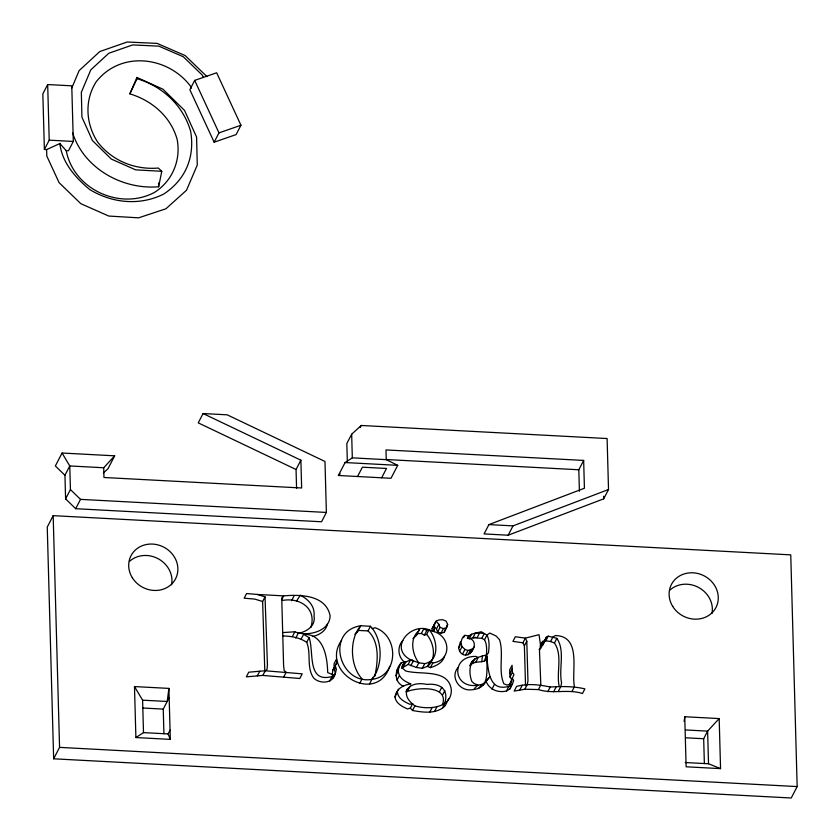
<?xml version="1.0" encoding="UTF-8"?>
<svg xmlns="http://www.w3.org/2000/svg" width="840" height="840" viewBox="0 0 840 840"><rect width="100%" height="100%" fill="white"/><g stroke="black" fill="none" stroke-linecap="round" stroke-linejoin="round"><path stroke-width="1.26" d="M431.928 630.913L432.138 628.53L436.096 621.159L438.795 619.962L442.669 619.71L446.114 621.138L447.647 624.446L446.659 627.659L444.245 632.31L441.021 633.224L437.64 632.048L436.443 629.002L433.681 625.811L436.096 621.159L438.858 624.351L440.055 627.396L437.64 632.048M401.562 668.199L408.177 664.44L416.43 667.475L422.32 668.283L427.434 666.372L430.416 667.632L432.82 662.981C451.7 660.587 450.881 636.92 434.217 631.638L434.543 623.879M264.821 671.843L262.626 601.514L265.031 596.862L257.187 594.437L246.561 593.534L244.157 598.185L254.772 599.088L262.626 601.514M482.423 655.966C477.046 657.521 471.419 659.778 469.896 665.837L472.447 663.432L475.829 662.193L481.782 661.7L482.423 655.966L486.423 655L488.439 652.911C489.174 647.073 489.815 640.426 486.938 635.093L481.247 631.732C476.459 633.266 469.76 633.024 467.281 638.295L470.873 638.82C480.795 644.752 466.746 662.875 459.617 651.273L458.577 647.934L460.457 641.823M168.903 688.401L167.191 701.474L142.601 700.172L134.484 686.574L168.903 688.401L170.31 739.379L135.891 737.552L134.484 686.574M684.127 721.497L684.747 716.74L719.177 718.578L720.552 768.621L686.133 766.794L684.747 716.74M332.178 675.045L332.829 670.152L336.588 663.149L336.473 659.064L334.068 663.705L334.173 667.79L332.829 670.152M336.588 663.149L335.233 665.5L334.582 670.394L335.423 673.207C333.459 683.592 319.998 684.485 313.593 677.912C306.243 667.475 311.377 653.53 306.716 642.337C299.681 637.529 291.07 636.163 282.681 635.922M403.494 686.28C393.445 682.07 394.916 669.417 401.363 662.645L405.825 662.014L410.582 659.788L418.834 662.823L424.736 663.631C440.16 660.891 437.451 638.663 429.051 629.759C410.519 622.303 388.353 648.154 410.582 659.788L408.177 664.44M395.903 675.665L398.318 671.013L399 666.32M458.577 647.934C461.864 644.196 460.373 638.253 464.762 635.345L468.856 635.922L467.649 638.243M471.576 651.725L472.007 649.268M398.318 671.013C398.612 677.964 405.153 681.797 410.981 683.939C403.358 684.81 396.155 688.874 395.02 697.011C395.745 703.374 402.286 706.619 407.505 708.95L410.361 708.11L412.493 710.504C422.31 712.215 433.503 713.99 442.386 708.183C450.03 694.491 445.022 682.647 426.983 684.4C407.894 680.379 398.37 694.04 414.897 705.852C427.969 710.01 451.952 708.299 451.311 689.787C448.655 668.304 420.567 675.276 405.562 670.919L402.203 667.895L403.053 664.314L405.825 662.014L403.421 666.666M509.471 684.569L513.944 674.657L512.41 672.347L512.085 665.28L509.67 669.932L509.995 676.988L511.539 679.308M72.639 132.951C83.989 168.441 122.346 189.851 158.624 186.764L161.794 171.297L158.309 168.042C134.894 170.037 111.836 160.724 97.503 141.866C85.796 123.732 84.326 100.443 96.086 81.942C120.561 50.463 167.822 56.018 190.68 86.373L191.489 88.137M333.007 677.859L333.501 675.906M310.821 627.512C317.016 608.234 299.681 597.156 282.24 600.485M374.829 676.221C377.927 661.542 379.88 642.212 368.056 630.913L358.27 630.409L354.889 634.357M389.697 666.32C377.129 705.464 319.137 672.494 341.565 640.29M327.443 623.763C326.235 630.934 319.179 635.176 312.532 636.447M444.245 632.31L445.242 629.097M487.41 656.219C485.636 671.034 491.495 688.916 470.6 689.871C459.186 690.7 450.082 677.019 457.863 667.737M543.553 642.957L540.939 648.071L539.101 649.593M558.485 691.005L560.889 686.353L561.582 682.804C558.558 668.65 565.404 651.032 556.889 638.348L548.226 636.143L546.294 637.245L542.892 645.089L540.236 646.075L542.64 641.424L545.297 640.437L543.344 643.419L540.593 645.708L539.49 650.654L540.824 684.915L538.419 689.567L524.864 689.22L514.164 691.1L516.579 686.448C527.688 683.267 539.217 684.663 550.231 687.025C561.897 686.301 573.489 686.175 584.881 688.874L582.466 693.514C568.082 688.779 552.688 694.302 538.419 689.567M395.02 697.011L398.433 689.231M448.592 698.733L445.337 705.611L442.386 708.183M484.47 661.028L486.423 655C488.513 668.482 488.03 692.171 508.851 686.353L512.369 684.222L513.649 680.642L512.264 677.901L511.487 681.933L509.817 684.348L506.982 685.03L503.864 683.812C497.91 670.173 504.126 653.772 499.495 639.66L496.052 635.975L489.804 633.045L486.938 635.093L484.523 639.744C487.788 645.708 486.255 652.995 486.381 659.537L484.47 661.028L481.782 661.7M483.094 685.303L489.846 676.736L485.982 681.135C489.195 689.504 498.005 693.115 506.447 691.005L509.964 688.874L511.245 685.283M442.512 704.739C449.316 684.821 416.084 687.32 406.046 691.992M444.486 656.376C442.764 662.812 436.233 665.816 430.416 667.632M71.736 88.158L79.107 70.633L99.782 51.555L127.186 42L157.164 43.407L185.167 55.566L206.976 76.629M472.3 661.185C469.067 667.317 469.445 674.898 471.744 681.282L473.75 683.298L477.971 685.178L481.782 684.453L486.528 681.618M129.843 93.849L136.93 77.448L162.96 89.208L184.527 110.418L196.581 137.046L197.274 165.081L186.512 190.26L165.921 208.782L138.621 217.833L108.748 216.048L80.829 203.69L59.084 182.637L46.82 156.072L46.599 149.604L59.85 143.546L66.234 150.665C73.437 189.137 119.879 210.777 154.434 192.434C172.389 181.136 181.146 160.094 177.125 139.367C170.762 116.623 152.009 100.538 129.843 93.849L137.067 78.677L136.93 77.448M412.944 638.6L416.336 635.534L417.26 633.601L421.365 633.507L424.379 635.155L426.636 634.4L429.051 629.759L434.217 631.638M542.64 641.424L540.593 645.708L539.049 634.683L525.336 638.138L515.33 636.741L512.925 641.393L522.921 642.789L524.381 645.845L525.546 685.661M66.234 150.665L68.471 150.77L73.311 141.446L71.767 85.827L47.68 84.546L42.84 93.87L44.384 149.489L46.599 149.604M44.384 149.489L49.213 140.165L47.68 84.546M194.691 80.388L189.861 89.723L214.148 142.202L236.114 134.578L240.944 125.255L216.667 72.776L194.691 80.388L218.978 132.877L214.148 142.202M103.425 472.92L107.972 468.772L114.681 455.826L62.066 453.033L55.356 465.969L64.943 475.272L65.594 498.907L75.684 508.704L321.552 521.766L326.382 512.442L324.975 461.465L227.178 414.824L203.081 413.543L198.24 422.867L296.048 469.507L296.572 488.471M64.943 475.272L69.773 465.948L62.066 453.033M53.172 515.655L47.25 527.079L53.645 758.803L791.238 798L797.16 786.576L790.755 554.862L53.172 515.655L59.566 747.38L53.645 758.803M65.594 498.907L70.434 489.584L69.773 465.948L103.709 467.754L114.681 455.826M75.684 508.704L80.525 499.37L326.382 512.442M163.926 733.75L163.244 709.097L169.166 697.673M296.048 469.507L300.877 460.183L203.081 413.543M170.31 739.379L168.084 733.919L170.058 730.107M386.243 459.659L352.317 457.853L345.093 462.546L338.383 475.493L390.999 478.286L397.709 465.339L386.243 459.659L385.98 449.925L583.653 460.425L584.42 488.24L488.911 524.601L484.071 533.925L508.169 535.206L603.676 498.844L608.517 489.521L607.11 438.543L361.242 425.471L351.666 434.217L346.826 443.541L347.351 462.2M360.171 427.539L361.242 425.471M281.831 599.361L283.637 595.875C300.394 594.395 325.899 594.899 330.089 615.699C329.983 631.869 306.789 636.92 294.851 631.785L282.692 632.594M291.585 600.705L294 596.053M357.556 476.511L362.397 467.177L386.495 468.457L381.654 477.792M257.324 675.875L259.738 671.223L265.23 670.772L302.221 673.848L299.806 678.5L262.826 675.423L246.32 676.861L248.734 672.21L259.738 671.223M262.826 675.423L265.23 670.772L267.036 669.438L267.435 664.944L265.031 596.862M292.446 636.437L294.851 631.785M295.743 638.064L298.147 633.413C306.684 631.68 315.693 626.21 314.076 616.077C315.105 606.165 308.248 599.256 300.269 595.182L296.468 601.23M301.193 638.925L303.608 634.274C323.788 633.801 327.358 657.101 327.684 672.567L334.005 675.192L335.423 673.207L336.399 669.312L335.233 665.5M283.805 676.841L286.209 672.189L284.193 670.541L283.605 665.805L281.852 602.101L282.041 597.335L283.637 595.875L257.187 594.437M306.716 642.337L309.12 637.686L303.608 634.274M329.595 681.198L332.01 676.547L334.005 675.192M357.116 632.541L360.675 625.758L370.461 626.262C382.841 639.208 383.313 665.91 371.889 679.392C339.171 684.978 325.122 631.281 360.675 625.758C349.072 639.167 349.976 665.868 362.05 678.909L359.646 683.55M368.056 630.913L370.461 626.262M369.474 684.044L373.034 677.24M398.947 667.286L401.363 662.645M416.336 635.534L419.664 628.95L418.751 630.882C409.469 638.295 412.083 654.297 418.834 662.823L416.43 667.475M401.846 666.635L403.053 664.314M396.984 680.211L399.389 675.56M421.365 633.507L423.769 628.856L426.783 630.514L429.051 629.759M424.379 635.155L426.783 630.514M410.834 665.69L413.249 661.038M432.936 630.987L434.144 628.667M436.443 629.002L438.858 624.351M406.077 691.32L407.284 689M407.715 690.764L410.12 686.123M422.32 668.283L424.736 663.631M441.021 633.224L443.436 628.572L446.659 627.659M446.439 626.776L447.647 624.446M410.361 708.11L412.766 703.458L409.909 704.298C404.702 701.967 398.16 698.723 397.435 692.37M412.493 710.504L414.897 705.852M508.169 535.206L513.009 525.882L608.517 489.521M463.554 637.665L464.762 635.345M459.617 651.273L462.031 646.622L460.981 643.283M439.394 691.95L441.798 687.299M429.765 712.152L432.169 707.5M471.629 634.169L469.214 638.82L475.272 637.235M462.546 654.087L464.961 649.446L462.031 646.622M442.481 695.174L444.885 690.522M434.522 711.47L436.937 706.828M465.602 655.116L468.006 650.475L472.563 648.984L473.991 647.073M468.048 654.822L470.463 650.171M477.162 637.623L479.567 632.972L484.218 633.654L481.814 638.295L472.889 637.791L475.293 633.15L479.567 632.972M470.148 653.625L472.563 648.984M472.447 663.432L474.863 658.791M475.829 662.193L478.233 657.542L475.86 656.418C450.072 655.914 452.792 689.504 477.971 685.178L474.201 688.726M579.411 491.243L578.812 469.76L583.653 460.425M491.978 689.157L494.393 684.505M522.921 642.789L525.336 638.138L526.795 641.193L527.961 681.009L527.268 684.569L524.864 689.22M509.838 673.523L512.243 668.871M524.381 645.845L526.795 641.193M509.995 676.988L512.41 672.347M506.447 691.005L508.851 686.353M509.681 685.419L510.888 683.099M509.964 688.874L512.369 684.222M546.294 637.245L543.889 641.897L545.811 640.794L548.226 636.143M519.834 689.945L522.249 685.293M545.811 640.794L550.567 641.519L552.982 636.867L555.461 635.554C580.388 636.111 572.345 667.569 573.962 683.445L574.445 686.69L572.04 691.331M559.135 686.144C556.238 672.409 562.832 655.284 554.474 642.999L556.889 638.348M547.817 691.677L550.231 687.025M553.644 691.74L556.049 687.089M704.361 763.539L703.678 738.738L707.616 731.125L719.177 718.578M432.138 628.53L433.681 625.811M396.596 670.971L398.36 668.21M402.864 640.521C397.058 646.401 397.845 656.901 404.366 661.952M478.916 688.002L481.782 684.453M338.383 475.493L340.2 473.823M135.891 737.552L143.493 732.617L168.084 733.919M218.978 132.877L240.944 125.255M372.151 628.625L375.113 627.764C399.346 635.775 398.758 676.252 371.889 679.392M332.01 676.547C306.621 683.372 314.233 651.987 309.12 637.686M49.213 140.165L73.311 141.446M386.379 459.532L578.812 469.76M345.093 462.546L397.709 465.339M488.911 524.601L513.009 525.882M685.619 729.96L707.616 731.125L708.519 763.76L720.552 768.621M142.537 707.994L163.244 709.097M685.556 737.783L703.678 738.738M685.23 762.521L708.519 763.76M59.566 747.38L797.16 786.576M161.794 171.297L135.671 169.859L111.311 159.075L92.442 140.553L81.921 117.127L81.333 92.316L90.773 69.898L108.801 53.256L132.71 44.919L158.855 46.148L183.288 56.742L202.303 75.127L203.27 77.228M464.961 649.446L468.006 650.475M440.055 627.396L443.436 628.572M550.567 641.519L554.474 642.999M432.82 662.981L429.849 661.721L427.434 666.372C436.957 659.2 433.944 642.548 426.636 634.4M137.067 78.677C162.529 86.31 183.246 105.578 190.649 131.365C194.996 157.007 185.661 179.54 163.905 193.946C140.112 206.041 112.119 203.259 89.67 189.504C75.442 177.681 61.877 162.414 59.85 143.388M481.814 638.295L484.523 639.744M70.434 489.584L80.525 499.37M412.104 659.841L412.85 661.868M603.603 496.23L603.676 498.844M351.666 434.217L352.317 457.853M300.877 460.183L301.644 487.988L103.971 477.488L103.709 467.754M142.601 700.172L143.493 732.617M158.56 183.015L158.624 186.764M129.528 561.361A25.085 22.68 27.4 0 1 158.54 558.936A25.085 22.68 27.4 0 1 171.549 584.776M669.932 590.09A25.085 22.68 27.4 0 1 698.943 587.654A25.085 22.68 27.4 0 1 711.952 613.494M132.311 577.71A25.085 22.68 27.4 0 0 174.899 579.968A25.085 22.68 27.4 0 0 152.649 544.078A25.085 22.68 27.4 0 0 132.311 577.71M672.725 606.428A25.085 22.68 27.4 0 0 715.302 608.696A25.085 22.68 27.4 0 0 693.053 572.807A25.085 22.68 27.4 0 0 672.725 606.428"/></g></svg>
